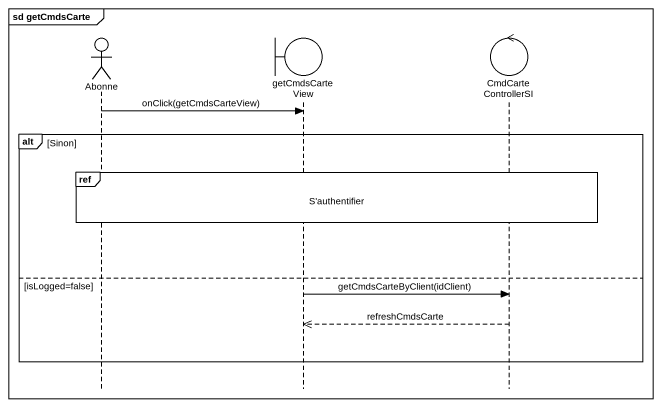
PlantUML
@startuml
mainframe sd getCmdsCarte
hide footbox
actor Abonne
boundary getCmdsCarteView
control CmdCarteControllerSI

Abonne -> getCmdsCarteView : onClick(getCmdsCarteView)
alt Sinon
  ref over Abonne, getCmdsCarteView, CmdCarteControllerSI : S'authentifier
else isLogged=false
  getCmdsCarteView -> CmdCarteControllerSI : getCmdsCarteByClient(idClient)
  CmdCarteControllerSI -->> getCmdsCarteView : refreshCmdsCarte
end
@enduml
